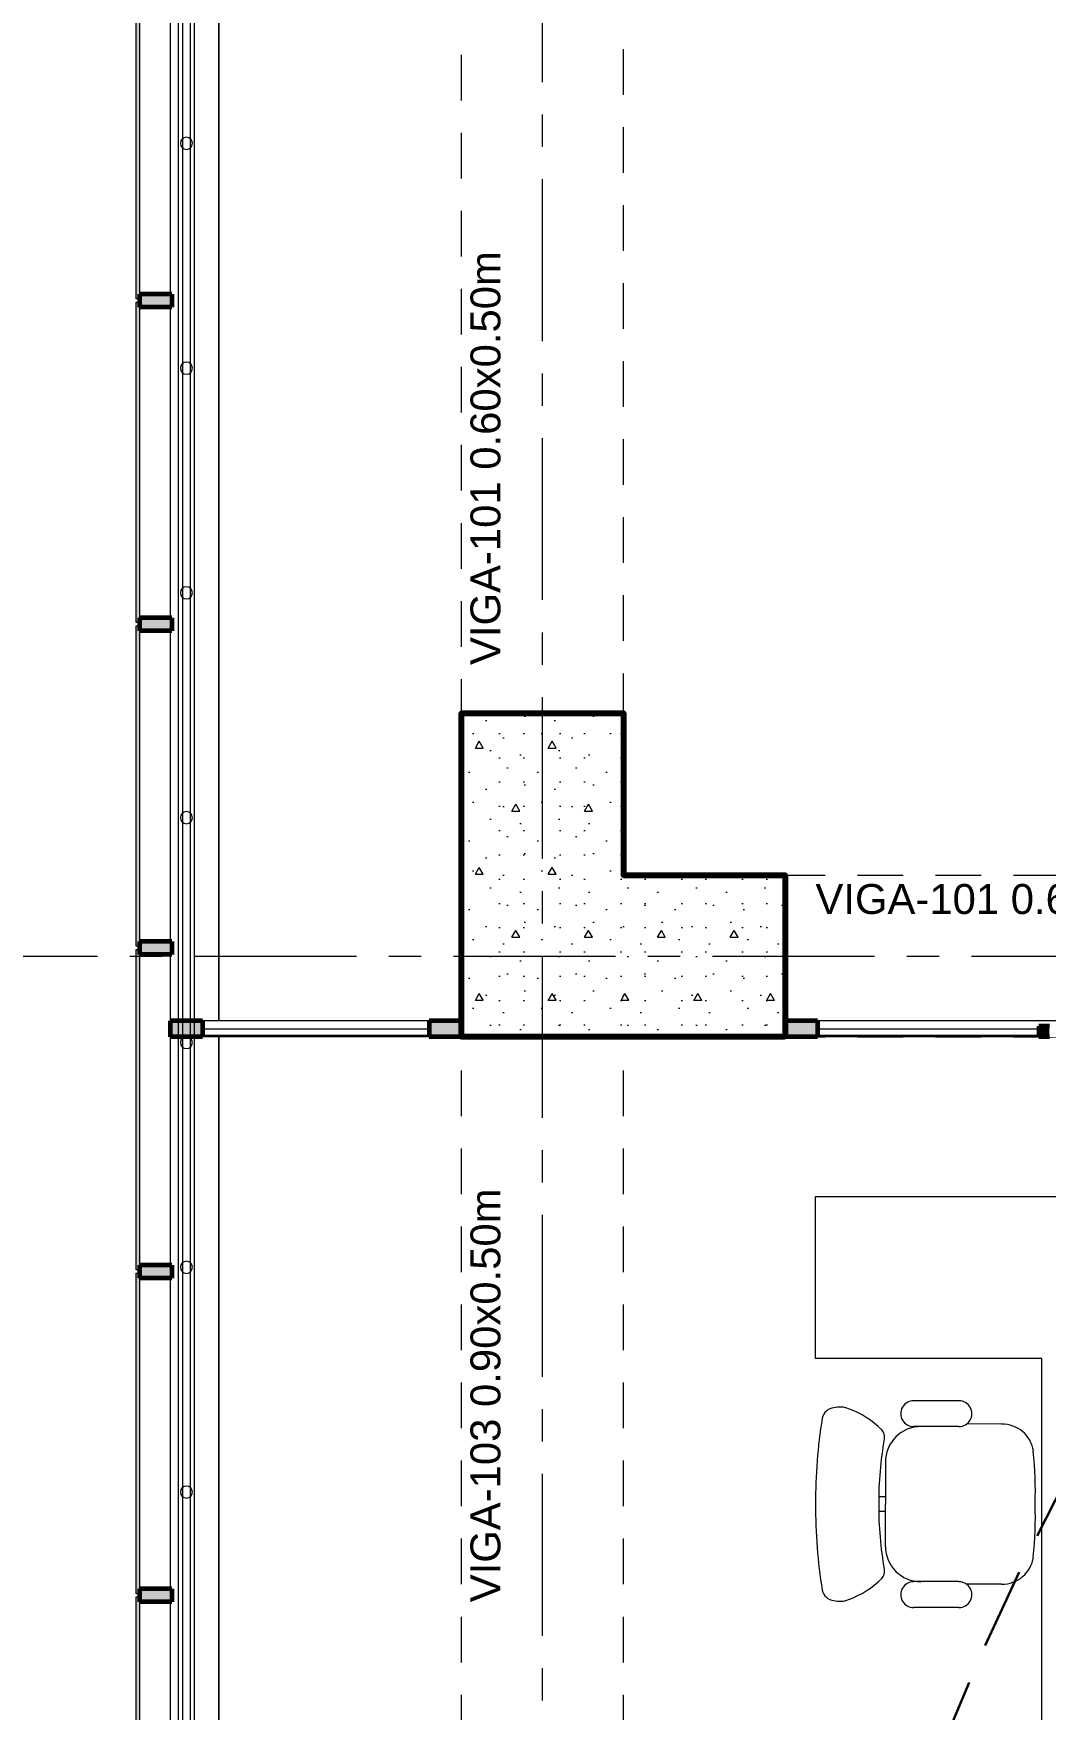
# Model space of a CAD drawing. Header units: inches. Extents: x -19 to 5698, y -728 to 92.
# Drawn here: x 285.25 to 288.37, y 27.62 to 32.8 of the extents above; entities that cross this region are included whole.
import ezdxf

# ---------------------------------------------------------------- set-up
doc = ezdxf.new("R2010")
doc.units = ezdxf.units.IN
doc.header["$MEASUREMENT"] = 0
doc.set_wipeout_variables(frame=1)
for name, pattern in [('HIDDEN', [0.375, 0.25, -0.125]), ('Hidden Line', [0.195611, 0.141111, -0.0545]), ('Punto & Raya', [0.65, 0.5, -0.075, 0, -0.075]), ('Wipeout_Contour', [1, 0, -1])]:
    doc.linetypes.add(name, pattern=pattern)
doc.layers.add('00 conduct tomacorr', color=120, linetype='HIDDEN', lineweight=30)
for name, color, linetype in [('02 _ ARQ _ ALB _ Ejes Generales', 251, 'Continuous'), ('02 _ ARQ _ ALB _ Mobiliario', 7, 'Continuous'), ('02 _ ARQ _ ZON _ Espacio.3D', 7, 'Continuous'), ('08 _ STR _ EXT _ 06 Columnas', 7, 'Continuous'), ('08 _ STR _ EXT _ 07 Losa Aligerada', 7, 'Continuous'), ('08 _ STR _ EXT _ 09 Vigas', 251, 'Continuous'), ('Acabado - Muros', 7, 'Continuous'), ('Estructura - 04 MURO', 7, 'Continuous'), ('Interior - Escaleras & Barandillas', 7, 'Continuous'), ('Notas - Etiquetas', 7, 'Continuous')]:
    doc.layers.add(name, color=color, linetype=linetype)
doc.styles.add('Estilo_Generado_4', font='swisse.ttf')

msp = doc.modelspace()

# ---------------------------------------------------------------- hatches: boundary and pattern name
at = {"layer": '08 _ STR _ EXT _ 06 Columnas', "linetype": 'Continuous', "lineweight": 9}
h = msp.add_hatch(dxfattribs=at)
h.set_pattern_fill('HORMIGÓN_EN_MASA_0002', style=0, pattern_type=2)
h.set_pattern_definition([(0, (277.50006, 1e-08), (0, 0.3897114), [0.024375, -0.200625]), (0, (277.61256, 0.19486), (0, 0.3897114), [0.024375, -0.200625]), (60, (277.50006, 1e-08), (-0.3375, 0.1948557), [0.024375, -0.200625]), (60, (277.72506, 1e-08), (-0.3375, 0.1948557), [0.024375, -0.200625]), (120, (277.52444, 1e-08), (0.3375, 0.1948557), [0.024375, -0.200625]), (120, (277.74944, 1e-08), (0.3375, 0.1948557), [0.024375, -0.200625]), (0, (277.50006, 0.0375), (0, 0.075), [0, -0.075, 0, -0.1125]), (45, (277.53756, 0.0375), (-0.053033, 0.053033), [0, -0.05625, 0, -0.09375])])
h.paths.add_polyline_path([(287.57, 29.7), (287.57, 30.2), (287.07, 30.2), (287.07, 30.7), (286.57, 30.7), (286.57, 29.7)])
at = {"layer": 'Acabado - Muros', "linetype": 'Continuous', "lineweight": 9}
for points in [[(285.565, 32.97), (285.565, 31.98), (285.575, 31.98), (285.575, 32.97)], [(285.565, 31.97), (285.565, 30.98), (285.575, 30.98), (285.575, 31.97)], [(285.565, 30.97), (285.565, 29.98), (285.575, 29.98), (285.575, 30.97)], [(285.565, 29.97), (285.565, 28.98), (285.575, 28.98), (285.575, 29.97)], [(285.565, 28.97), (285.565, 27.98), (285.575, 27.98), (285.575, 28.97)], [(285.565, 27.97), (285.565, 26.98), (285.575, 26.98), (285.575, 27.97)]]:
    msp.add_hatch(color=250, dxfattribs=at).paths.add_polyline_path(points)

# ---------------------------------------------------------------- linework, layer by layer
at = {"layer": '00 conduct tomacorr'}
msp.add_arc((296.7125, 24.0079, -0.0006), 9.3386, 149.77094, 184.15917, dxfattribs=at)
at = {"layer": '02 _ ARQ _ ALB _ Ejes Generales', "color": 251, "linetype": 'Punto & Raya', "lineweight": 13, "true_color": 0x636466}
msp.add_line((286.82, 3.05), (286.82, 44.9), dxfattribs=at)
at = {"layer": '02 _ ARQ _ ALB _ Mobiliario', "color": 175, "linetype": 'Continuous', "lineweight": 13}
for p, q in [((288.1068, 28.5759), (287.9667, 28.5759)), ((288.1068, 28.4961), (287.9664, 28.4961)), ((288.2384, 28.5037), (288.1312, 28.5043)), ((287.8796, 28.3869), (287.8796, 28.2566)), ((287.8796, 28.2792), (287.8591, 28.2788)), ((287.8796, 28.2339), (287.8591, 28.2343)), ((287.8796, 28.1262), (287.8796, 28.2566)), ((288.1068, 28.0171), (287.9664, 28.0171)), ((288.2384, 28.0094), (288.1312, 28.0089)), ((288.1068, 27.9372), (287.9667, 27.9372))]:
    msp.add_line(p, q, dxfattribs=at)
at = {"layer": '02 _ ARQ _ ALB _ Mobiliario', "color": 175, "linetype": 'Continuous', "lineweight": 13, "flags": 128}
msp.add_lwpolyline([(288.9631, 29.2066), (288.9631, 27.4066), (288.3631, 27.4066), (288.3631, 28.7066), (287.6631, 28.7066), (287.6631, 29.2066)], close=True, dxfattribs=at)
at = {"layer": '02 _ ARQ _ ALB _ Mobiliario', "color": 175, "linetype": 'Continuous', "lineweight": 13}
for centre, major_axis, start_param, end_param in [((287.725, 28.5126), (0.0419, 0), 1.691727, 2.899013), ((287.7387, 28.4824), (0.0744, 0), 1.199278, 1.825394), ((287.6651, 28.2817), (0.2887, 0), 0.790542, 1.21502), ((287.9667, 28.536), (0.04, 0), 1.570796, 4.712389), ((288.1068, 28.536), (0.04, 0), 4.712389, 7.853982), ((289.3768, 28.257), (1.7134, 0), 2.985379, 3.141822), ((287.8484, 28.4656), (0.0287, 0), 6.044304, 7.092178), ((287.9891, 28.3869), (0.1095, 0), 1.570796, 3.141593), ((288.2405, 28.4071), (0.097, 0), 0.134536, 1.592229), ((288.9806, 28.2625), (1.1218, 0), 2.965095, 3.146853), ((287.1266, 28.2973), (1.2162, 0), 6.249596, 6.384595), ((289.3768, 28.2562), (1.7134, 0), 3.141364, 3.297806), ((288.9806, 28.2507), (1.1218, 0), 3.136332, 3.31809), ((287.1266, 28.2159), (1.2162, 0), 6.181776, 6.316775), ((287.9891, 28.1262), (0.1095, 0), 3.141593, 4.712389), ((288.2405, 28.1061), (0.097, 0), 4.690957, 6.148649), ((287.6651, 28.2315), (0.2887, 0), 5.068165, 5.492644), ((287.8484, 28.0476), (0.0287, 0), 5.474192, 6.522066), ((287.9667, 27.9771), (0.04, 0), 1.570796, 4.712389), ((288.1068, 27.9771), (0.04, 0), 4.712389, 7.853982), ((287.725, 28.0005), (0.0419, 0), 3.384172, 4.591459), ((287.7387, 28.0308), (0.0744, 0), 4.457791, 5.083907)]:
    msp.add_ellipse(centre, major_axis=major_axis, ratio=0.996858, start_param=start_param, end_param=end_param, dxfattribs=at)
at = {"layer": '02 _ ARQ _ ZON _ Espacio.3D', "color": 254, "linetype": 'Continuous', "lineweight": 0, "flags": 128}
msp.add_lwpolyline([(293.5698, 39.7505), (288.7701, 39.7505), (288.7701, 39.4), (287.07, 39.4), (287.07, 37.7), (286.72, 37.7), (286.72, 33.75), (285.82, 33.75), (285.8201, 29.75), (286.57, 29.7499), (286.57, 30.7), (287.07, 30.7), (287.07, 30.2), (287.57, 30.2), (287.57, 29.75), (293.57, 29.75)], dxfattribs=at)
msp.add_lwpolyline([(294.47, 29.7), (285.82, 29.7), (285.82, 26.6), (295.5202, 26.6), (295.5203, 29.7)], close=True, dxfattribs=at)
at = {"layer": '08 _ STR _ EXT _ 06 Columnas', "color": 7, "linetype": 'Continuous', "lineweight": 80, "flags": 128}
msp.add_lwpolyline([(287.57, 29.7), (286.57, 29.7), (286.57, 30.7), (287.07, 30.7), (287.07, 30.2), (287.57, 30.2)], close=True, dxfattribs=at)
at = {"layer": '08 _ STR _ EXT _ 09 Vigas', "color": 251, "linetype": 'Hidden Line', "lineweight": 13, "true_color": 0x636466}
for p, q in [((286.57, 29.7), (286.57, 39.9)), ((287.07, 30.2), (287.07, 39.4)), ((287.07, 30.2), (293.57, 30.2)), ((286.57, 17.4), (286.57, 29.7)), ((287.07, 17.4), (287.07, 29.7)), ((287.07, 29.7), (307.57, 29.7))]:
    msp.add_line(p, q, dxfattribs=at)
at = {"layer": 'Acabado - Muros', "color": 7, "linetype": 'Continuous', "lineweight": 60}
for p, q in [((285.575, 31.995), (285.575, 31.955)), ((285.575, 30.995), (285.575, 30.955)), ((285.575, 29.995), (285.575, 29.955)), ((286.57, 29.75), (286.57, 29.7)), ((287.57, 29.75), (287.57, 29.7)), ((285.575, 28.995), (285.575, 28.955)), ((285.575, 27.995), (285.575, 27.955))]:
    msp.add_line(p, q, dxfattribs=at)
at = {"layer": 'Acabado - Muros', "color": 7, "linetype": 'Continuous', "lineweight": 13, "flags": 128}
for points in [[(285.565, 32.97), (285.575, 32.97), (285.575, 31.98), (285.565, 31.98)], [(285.565, 31.97), (285.575, 31.97), (285.575, 30.98), (285.565, 30.98)], [(285.565, 30.97), (285.575, 30.97), (285.575, 29.98), (285.565, 29.98)], [(285.565, 29.97), (285.575, 29.97), (285.575, 28.98), (285.565, 28.98)], [(285.565, 28.97), (285.575, 28.97), (285.575, 27.98), (285.565, 27.98)], [(285.565, 27.97), (285.575, 27.97), (285.575, 26.98), (285.565, 26.98)]]:
    msp.add_lwpolyline(points, close=True, dxfattribs=at)

# ---------------------------------------------------------------- texts
at = {"layer": 'Notas - Etiquetas', "color": 171, "linetype": 'Continuous', "lineweight": 13, "char_height": 0.0925, "attachment_point": 1, "rotation": 90, "style": 'Estilo_Generado_4'}
for s, insert in [('\\A1;{\\pql;\\fSwis721 Ex BT|b0|i0|c0|p34;VIGA-101\\fSwis721 Ex BT|b0|i0|c0|p34; \\fSwis721 Ex BT|b0|i0|c0|p34;0.60\\fSwis721 Ex BT|b0|i0|c0|p34;x\\fSwis721 Ex BT|b0|i0|c0|p34;0.50\\fSwis721 Ex BT|b0|i0|c0|p34;m}', (286.5976, 30.8492)), ('\\A1;{\\pql;\\fSwis721 Ex BT|b0|i0|c0|p34;VIGA-103\\fSwis721 Ex BT|b0|i0|c0|p34; \\fSwis721 Ex BT|b0|i0|c0|p34;0.90\\fSwis721 Ex BT|b0|i0|c0|p34;x\\fSwis721 Ex BT|b0|i0|c0|p34;0.50\\fSwis721 Ex BT|b0|i0|c0|p34;m}', (286.5976, 27.9535))]:
    msp.add_mtext(s, dxfattribs=dict(at, insert=insert))
at = {"layer": 'Notas - Etiquetas', "color": 171, "linetype": 'Continuous', "lineweight": 13, "insert": (287.6635, 30.1724), "char_height": 0.0925, "attachment_point": 1, "style": 'Estilo_Generado_4'}
msp.add_mtext('\\A1;{\\pql;\\fSwis721 Ex BT|b0|i0|c0|p34;VIGA-101\\fSwis721 Ex BT|b0|i0|c0|p34; \\fSwis721 Ex BT|b0|i0|c0|p34;0.60\\fSwis721 Ex BT|b0|i0|c0|p34;x\\fSwis721 Ex BT|b0|i0|c0|p34;0.50\\fSwis721 Ex BT|b0|i0|c0|p34;m}', dxfattribs=at)

# ---------------------------------------------------------------- next in the draw order: wipeouts: each hides what was drawn before it
at = {"color": 254, "linetype": 'Wipeout_Contour', "lineweight": 0, "ltscale": 9682.371993}
msp.add_wipeout([(285.67, 33.75), (285.67, 22.7114), (285.82, 22.7114), (285.82, 33.75)], dxfattribs=at).dxf.layer = 'Estructura - 04 MURO'

# ---------------------------------------------------------------- next in the draw order: hatches: boundary and pattern name
at = {"layer": 'Acabado - Muros', "linetype": 'Continuous', "lineweight": 0}
for points in [[(285.675, 31.995), (285.575, 31.995), (285.575, 31.955), (285.675, 31.955)], [(285.675, 30.995), (285.575, 30.995), (285.575, 30.955), (285.675, 30.955)], [(285.675, 29.995), (285.575, 29.995), (285.575, 29.955), (285.675, 29.955)], [(285.675, 28.995), (285.575, 28.995), (285.575, 28.955), (285.675, 28.955)], [(285.675, 27.995), (285.575, 27.995), (285.575, 27.955), (285.675, 27.955)]]:
    msp.add_hatch(color=254, dxfattribs=at).paths.add_polyline_path(points)

# ---------------------------------------------------------------- next in the draw order: linework, layer by layer
at = {"layer": '02 _ ARQ _ ALB _ Ejes Generales', "color": 251, "linetype": 'Punto & Raya', "lineweight": 13, "true_color": 0x636466}
msp.add_line((283.3455, 29.95), (332.07, 29.95), dxfattribs=at)
at = {"layer": '08 _ STR _ EXT _ 07 Losa Aligerada', "color": 7, "linetype": 'Continuous', "lineweight": 18, "flags": 128}
msp.add_lwpolyline([(316.0529, 40.9), (311.4324, 40.9), (311.4324, 39.9), (300.87, 39.9), (300.87, 41.4352), (299.9201, 41.4352), (299.9201, 42.9), (294.7201, 42.9), (294.7201, 41.4352), (293.7699, 41.4352), (293.7699, 39.9), (288.7701, 39.9), (288.7701, 41.1), (285.3701, 41.1), (285.3701, 37.7), (286.57, 37.7), (286.57, 33.9), (285.67, 33.9), (285.67, 21.2663)], dxfattribs=at)
at = {"layer": 'Acabado - Muros', "color": 7, "linetype": 'Continuous', "lineweight": 60}
for p, q in [((285.675, 31.995), (285.575, 31.995)), ((285.675, 31.955), (285.575, 31.955)), ((285.675, 31.995), (285.675, 31.955)), ((285.675, 30.995), (285.575, 30.995)), ((285.675, 30.995), (285.675, 30.955)), ((285.675, 30.955), (285.575, 30.955)), ((285.675, 29.995), (285.575, 29.995)), ((285.675, 29.995), (285.675, 29.955)), ((285.675, 29.955), (285.575, 29.955)), ((285.67, 29.75), (285.67, 29.7)), ((285.675, 28.995), (285.575, 28.995)), ((285.675, 28.955), (285.575, 28.955)), ((285.675, 28.995), (285.675, 28.955)), ((285.675, 27.995), (285.575, 27.995)), ((285.675, 27.995), (285.675, 27.955)), ((285.675, 27.955), (285.575, 27.955))]:
    msp.add_line(p, q, dxfattribs=at)
at = {"layer": 'Estructura - 04 MURO', "color": 7, "linetype": 'Continuous', "lineweight": 13, "flags": 128}
for points in [[(285.67, 33.9), (285.67, 22.7114)], [(285.82, 22.7114), (285.82, 33.75)]]:
    msp.add_lwpolyline(points, dxfattribs=at)
at = {"layer": 'Interior - Escaleras & Barandillas', "color": 161, "linetype": 'Continuous', "lineweight": 13}
for p, q in [((285.7075, 33.8625), (285.7075, 11.6306)), ((285.7075, 33.8625), (285.7075, 11.6306)), ((285.7075, 33.8625), (285.7075, 11.6306)), ((285.7325, 11.6203), (285.7325, 33.8375)), ((285.7325, 11.6203), (285.7325, 33.8375)), ((285.7325, 11.6203), (285.7325, 33.8375)), ((285.695, 33.7875), (285.695, 11.6504)), ((285.745, 11.6504), (285.745, 33.7875))]:
    msp.add_line(p, q, dxfattribs=at)
at = {"layer": 'Interior - Escaleras & Barandillas', "color": 161, "linetype": 'Continuous', "lineweight": 13, "flags": 128}
for points in [[(285.7388, 32.4609, 1), (285.7013, 32.4609, 1)], [(285.7388, 31.7664, 1), (285.7013, 31.7664, 1)], [(285.7388, 31.0719, 1), (285.7013, 31.0719, 1)], [(285.7388, 30.3774, 1), (285.7013, 30.3774, 1)], [(285.7388, 29.6829, 1), (285.7013, 29.6829, 1)], [(285.7388, 28.9884, 1), (285.7013, 28.9884, 1)], [(285.7388, 28.2939, 1), (285.7013, 28.2939, 1)]]:
    msp.add_lwpolyline(points, format="xyb", close=True, dxfattribs=at)

# ---------------------------------------------------------------- next in the draw order: wipeouts: each hides what was drawn before it
at = {"color": 254, "linetype": 'Wipeout_Contour', "lineweight": 0, "ltscale": 9683.918324}
msp.add_wipeout([(285.77, 29.7), (286.47, 29.7), (286.47, 29.75), (285.77, 29.75)], dxfattribs=at).dxf.layer = 'Acabado - Muros'
at = {"color": 254, "linetype": 'Wipeout_Contour', "lineweight": 0, "ltscale": 14544.697771}
msp.add_wipeout([(288.37, 29.75), (288.37, 29.733), (288.3865, 29.733), (288.3865, 29.7), (290.52, 29.7), (290.52, 29.75)], dxfattribs=at).dxf.layer = 'Acabado - Muros'

# ---------------------------------------------------------------- next in the draw order: linework, layer by layer
at = {"layer": 'Acabado - Muros', "color": 251, "linetype": 'Continuous', "lineweight": 13, "flags": 128}
for points in [[(286.47, 29.75), (285.77, 29.75)], [(286.47, 29.7), (285.77, 29.7)]]:
    msp.add_lwpolyline(points, dxfattribs=at)

# ---------------------------------------------------------------- next in the draw order: wipeouts: each hides what was drawn before it
at = {"color": 254, "linetype": 'Wipeout_Contour', "lineweight": 0, "ltscale": 14536.994851}
msp.add_wipeout([(287.67, 29.75), (287.67, 29.7), (288.3535, 29.7), (288.3535, 29.733), (288.37, 29.733), (288.37, 29.75)], dxfattribs=at).dxf.layer = 'Acabado - Muros'

# ---------------------------------------------------------------- next in the draw order: linework, layer by layer
at = {"layer": 'Acabado - Muros', "color": 251, "linetype": 'Continuous', "lineweight": 13, "flags": 128}
for points in [[(290.52, 29.75), (288.37, 29.75), (287.67, 29.75)], [(288.3535, 29.7), (287.67, 29.7)]]:
    msp.add_lwpolyline(points, dxfattribs=at)

# ---------------------------------------------------------------- next in the draw order: wipeouts: each hides what was drawn before it
at = {"color": 254, "linetype": 'Wipeout_Contour', "lineweight": 0, "ltscale": 9683.917832}
msp.add_wipeout([(285.77, 29.705), (286.47, 29.705), (286.47, 29.725), (285.77, 29.725)], dxfattribs=at).dxf.layer = 'Acabado - Muros'

# ---------------------------------------------------------------- next in the draw order: hatches: boundary and pattern name
at = {"layer": 'Acabado - Muros', "linetype": 'Continuous', "lineweight": 0}
for points in [[(285.77, 29.7), (285.77, 29.75), (285.67, 29.75), (285.67, 29.7)], [(286.47, 29.7), (286.57, 29.7), (286.57, 29.75), (286.47, 29.75)]]:
    msp.add_hatch(color=254, dxfattribs=at).paths.add_polyline_path(points)

# ---------------------------------------------------------------- next in the draw order: linework, layer by layer
at = {"layer": 'Acabado - Muros', "color": 7, "linetype": 'Continuous', "lineweight": 60}
for p, q in [((285.77, 29.75), (285.67, 29.75)), ((285.77, 29.75), (285.77, 29.7)), ((286.47, 29.75), (286.47, 29.7)), ((286.57, 29.75), (286.47, 29.75)), ((285.77, 29.7), (285.67, 29.7)), ((286.57, 29.7), (286.47, 29.7))]:
    msp.add_line(p, q, dxfattribs=at)
at = {"layer": 'Acabado - Muros', "color": 7, "linetype": 'Continuous', "lineweight": 13, "flags": 128}
msp.add_lwpolyline([(285.77, 29.705), (285.77, 29.725), (286.47, 29.725), (286.47, 29.705)], close=True, dxfattribs=at)

# ---------------------------------------------------------------- next in the draw order: wipeouts: each hides what was drawn before it
at = {"color": 254, "linetype": 'Wipeout_Contour', "lineweight": 0, "ltscale": 9691.484277}
msp.add_wipeout([(287.67, 29.705), (288.3535, 29.705), (288.3535, 29.725), (287.67, 29.725)], dxfattribs=at).dxf.layer = 'Acabado - Muros'

# ---------------------------------------------------------------- next in the draw order: hatches: boundary and pattern name
at = {"layer": 'Acabado - Muros', "linetype": 'Continuous', "lineweight": 0}
for points in [[(287.67, 29.7), (287.67, 29.75), (287.57, 29.75), (287.57, 29.7)], [(288.3535, 29.733), (288.3535, 29.7), (288.3865, 29.7), (288.3865, 29.733)]]:
    msp.add_hatch(color=254, dxfattribs=at).paths.add_polyline_path(points)

# ---------------------------------------------------------------- next in the draw order: linework, layer by layer
at = {"layer": 'Acabado - Muros', "color": 7, "linetype": 'Continuous', "lineweight": 60}
for p, q in [((287.67, 29.75), (287.57, 29.75)), ((287.67, 29.75), (287.67, 29.7)), ((288.3535, 29.733), (288.3535, 29.7)), ((288.3865, 29.733), (288.3535, 29.733)), ((287.67, 29.7), (287.57, 29.7)), ((288.3865, 29.7), (288.3535, 29.7))]:
    msp.add_line(p, q, dxfattribs=at)
at = {"layer": 'Acabado - Muros', "color": 7, "linetype": 'Continuous', "lineweight": 13, "flags": 128}
msp.add_lwpolyline([(287.67, 29.705), (287.67, 29.725), (288.3535, 29.725), (288.3535, 29.705)], close=True, dxfattribs=at)

doc.saveas('drawing.dxf')
